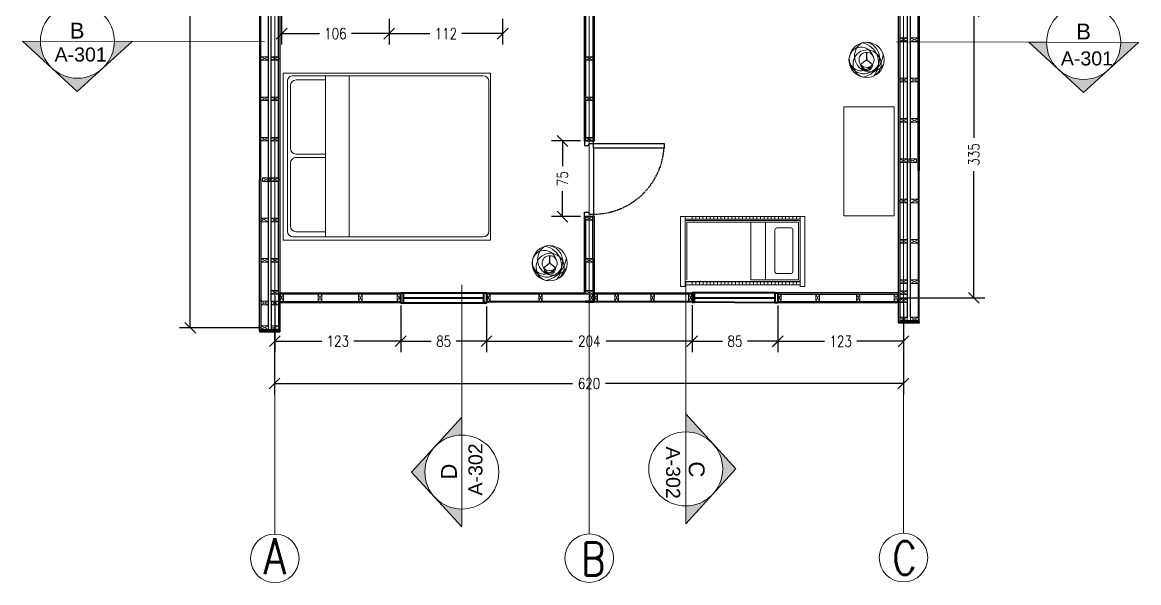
# Model space of a CAD drawing. Header units: centimetres. Extents: x 625 to 2942, y 2058 to 3292.
# Drawn here: x 1834 to 2942, y 2058 to 2614 of the extents above; entities that cross this region are included whole.
import ezdxf

# ---------------------------------------------------------------- set-up
doc = ezdxf.new("R2010")
doc.units = ezdxf.units.CM
doc.header["$MEASUREMENT"] = 0
doc.linetypes.add('CENTER', pattern=[2, 1.25, -0.25, 0.25, -0.25])
doc.layers.get('DEFPOINTS').update_dxf_attribs({"color": 210})
for name, color, linetype, lineweight in [('A-ANNO-DIMS', 3, 'Continuous', 18), ('A-ANNO-SYMB', 3, 'Continuous', 18), ('A-DETL-MCUT', 4, 'Continuous', 25), ('A-DOOR-FULL', 4, 'Continuous', 25), ('A-ELEV-MBE1', 7, 'Continuous', 35), ('A-ELEV-MBE2', 4, 'Continuous', 25), ('A-FURN', 8, 'Continuous', 18), ('A-WALL-STUD', 3, 'Continuous', 18)]:
    doc.layers.add(name, color=color, linetype=linetype, lineweight=lineweight)
doc.styles.add('E-ROMANS', font='romans.shx', dxfattribs={"width": 0.8})
doc.styles.get("Standard").update_dxf_attribs({"font": 'Arial.ttf'})
doc.dimstyles.new('QUOTE', dxfattribs={"dimtxt": 0.18, "dimasz": 0.18, "dimexe": 0.18, "dimexo": 0.0625, "dimgap": 0.09, "dimtad": 0, "dimdec": 4, "dimzin": 0, "dimdsep": 46, "dimtxsty": 'E-ROMANS', "dimblk": 'OBLIQUE', "dimblk1": 'OBLIQUE', "dimblk2": 'OBLIQUE', "dimcen": 0.09, "dimadec": 0, "dimazin": 0, "dimtfac": 1, "dimtdec": 4, "dimtofl": 0, "dimtmove": 0, "dimatfit": 3, "dimldrblk": 'OBLIQUE', "dimfxl": 1, "dimtolj": 1, "dimtzin": 0, "dimarcsym": 0})

# ---------------------------------------------------------------- blocks, each defined once
blk = doc.blocks.new('Sezioni')
h = blk.add_hatch(color=256)
h.dxf.hatch_style = 1
h.paths.add_polyline_path([(52520.8, 47455.1), (52264, 47220.9), (52417.6, 47220.9, -0.210523)])
h.paths.add_polyline_path([(52735.1, 47651.7), (52520.8, 47455.1, -0.388338), (52949.4, 47455.1)])
h.paths.add_polyline_path([(52949.4, 47455.1, -0.210523), (53052.6, 47220.9), (53206.2, 47220.9)])
blk.add_lwpolyline([(52264, 47220.9), (53206.2, 47220.9), (52735.1, 47651.7)], close=True)
blk.add_circle((52735.1, 47220.9), 317.5)
blk = doc.blocks.new('_Oblique')
at = {"color": 0, "linetype": 'ByBlock', "lineweight": -2}
blk.add_line((-0.5, -0.5), (0.5, 0.5), dxfattribs=at)
blk = doc.blocks.new('*D67')
at = {"layer": 'A-ANNO-DIMS', "color": 0, "lineweight": -2, "transparency": 16777216}
for p, q in [((2084.1, 2307), (2084.1, 2244.8)), ((2708.6, 2316), (2708.6, 2244.8)), ((2084.1, 2255.6), (2380.1, 2255.6)), ((2708.6, 2255.6), (2412.7, 2255.6))]:
    blk.add_line(p, q, dxfattribs=at)
at = {"layer": 'DEFPOINTS', "color": 0, "transparency": 16777216}
for p in [(2708.6, 2319.7), (2084.1, 2310.7), (2708.6, 2255.6)]:
    blk.add_point(p, dxfattribs=at)
at = {"layer": 'A-ANNO-DIMS', "color": 0, "lineweight": -2, "transparency": 16777216, "xscale": 10.8, "yscale": 10.8, "zscale": 10.8, "rotation": 180}
blk.add_blockref('_Oblique', (2084.1, 2255.6), dxfattribs=at)
at = {"layer": 'A-ANNO-DIMS', "color": 0, "lineweight": -2, "transparency": 16777216, "xscale": 10.8, "yscale": 10.8, "zscale": 10.8}
blk.add_blockref('_Oblique', (2708.6, 2255.6), dxfattribs=at)
at = {"layer": 'A-ANNO-DIMS', "color": 0, "transparency": 16777216, "insert": (2396.4, 2255.6), "char_height": 10.8, "attachment_point": 5, "style": 'E-ROMANS'}
blk.add_mtext('\\A1;620', dxfattribs=at)
blk = doc.blocks.new('*D68')
at = {"layer": 'A-ANNO-DIMS', "color": 0, "lineweight": -2, "transparency": 16777216}
for p, q in [((2084.5, 2342.3), (2084.5, 2286.8)), ((2209.5, 2332.1), (2209.5, 2286.8)), ((2084.5, 2297.6), (2131.1, 2297.6)), ((2209.5, 2297.6), (2162.9, 2297.6))]:
    blk.add_line(p, q, dxfattribs=at)
at = {"layer": 'DEFPOINTS', "color": 0, "transparency": 16777216}
for p in [(2084.5, 2346.1), (2209.5, 2335.8), (2084.5, 2297.6)]:
    blk.add_point(p, dxfattribs=at)
at = {"layer": 'A-ANNO-DIMS', "color": 0, "lineweight": -2, "transparency": 16777216, "xscale": 10.8, "yscale": 10.8, "zscale": 10.8, "rotation": 180}
blk.add_blockref('_Oblique', (2084.5, 2297.6), dxfattribs=at)
at = {"layer": 'A-ANNO-DIMS', "color": 0, "lineweight": -2, "transparency": 16777216, "xscale": 10.8, "yscale": 10.8, "zscale": 10.8}
blk.add_blockref('_Oblique', (2209.5, 2297.6), dxfattribs=at)
at = {"layer": 'A-ANNO-DIMS', "color": 0, "transparency": 16777216, "insert": (2147, 2297.6), "char_height": 10.8, "attachment_point": 5, "style": 'E-ROMANS'}
blk.add_mtext('\\A1;123', dxfattribs=at)
blk = doc.blocks.new('*D69')
at = {"layer": 'A-ANNO-DIMS', "color": 0, "lineweight": -2, "transparency": 16777216}
for p, q in [((2209.5, 2333.2), (2209.5, 2286.8)), ((2294.6, 2332.1), (2294.6, 2286.8)), ((2209.5, 2297.6), (2239.7, 2297.6)), ((2294.6, 2297.6), (2264.5, 2297.6))]:
    blk.add_line(p, q, dxfattribs=at)
at = {"layer": 'DEFPOINTS', "color": 0, "transparency": 16777216}
for p in [(2209.5, 2336.9), (2294.6, 2335.8), (2294.6, 2297.6)]:
    blk.add_point(p, dxfattribs=at)
at = {"layer": 'A-ANNO-DIMS', "color": 0, "lineweight": -2, "transparency": 16777216, "xscale": 10.8, "yscale": 10.8, "zscale": 10.8, "rotation": 180}
blk.add_blockref('_Oblique', (2209.5, 2297.6), dxfattribs=at)
at = {"layer": 'A-ANNO-DIMS', "color": 0, "lineweight": -2, "transparency": 16777216, "xscale": 10.8, "yscale": 10.8, "zscale": 10.8}
blk.add_blockref('_Oblique', (2294.6, 2297.6), dxfattribs=at)
at = {"layer": 'A-ANNO-DIMS', "color": 0, "transparency": 16777216, "insert": (2252.1, 2297.6), "char_height": 10.8, "attachment_point": 5, "style": 'E-ROMANS'}
blk.add_mtext('\\A1;85', dxfattribs=at)
blk = doc.blocks.new('*D70')
at = {"layer": 'A-ANNO-DIMS', "color": 0, "lineweight": -2, "transparency": 16777216}
for p, q in [((2498.8, 2333.5), (2498.8, 2286.8)), ((2583.9, 2333.2), (2583.9, 2286.8)), ((2498.8, 2297.6), (2528.9, 2297.6)), ((2583.9, 2297.6), (2553.7, 2297.6))]:
    blk.add_line(p, q, dxfattribs=at)
at = {"layer": 'DEFPOINTS', "color": 0, "transparency": 16777216}
for p in [(2498.8, 2337.2), (2583.9, 2336.9), (2583.9, 2297.6)]:
    blk.add_point(p, dxfattribs=at)
at = {"layer": 'A-ANNO-DIMS', "color": 0, "lineweight": -2, "transparency": 16777216, "xscale": 10.8, "yscale": 10.8, "zscale": 10.8, "rotation": 180}
blk.add_blockref('_Oblique', (2498.8, 2297.6), dxfattribs=at)
at = {"layer": 'A-ANNO-DIMS', "color": 0, "lineweight": -2, "transparency": 16777216, "xscale": 10.8, "yscale": 10.8, "zscale": 10.8}
blk.add_blockref('_Oblique', (2583.9, 2297.6), dxfattribs=at)
at = {"layer": 'A-ANNO-DIMS', "color": 0, "transparency": 16777216, "insert": (2541.3, 2297.6), "char_height": 10.8, "attachment_point": 5, "style": 'E-ROMANS'}
blk.add_mtext('\\A1;85', dxfattribs=at)
blk = doc.blocks.new('*D71')
at = {"layer": 'A-ANNO-DIMS', "color": 0, "lineweight": -2, "transparency": 16777216}
for p, q in [((2583.9, 2332.1), (2583.9, 2286.7)), ((2708.7, 2334.1), (2708.7, 2286.7)), ((2583.9, 2297.5), (2630.4, 2297.5)), ((2708.7, 2297.5), (2662.2, 2297.5))]:
    blk.add_line(p, q, dxfattribs=at)
at = {"layer": 'DEFPOINTS', "color": 0, "transparency": 16777216}
for p in [(2583.9, 2335.8), (2708.7, 2337.9), (2708.7, 2297.5)]:
    blk.add_point(p, dxfattribs=at)
at = {"layer": 'A-ANNO-DIMS', "color": 0, "lineweight": -2, "transparency": 16777216, "xscale": 10.8, "yscale": 10.8, "zscale": 10.8, "rotation": 180}
blk.add_blockref('_Oblique', (2583.9, 2297.5), dxfattribs=at)
at = {"layer": 'A-ANNO-DIMS', "color": 0, "lineweight": -2, "transparency": 16777216, "xscale": 10.8, "yscale": 10.8, "zscale": 10.8}
blk.add_blockref('_Oblique', (2708.7, 2297.5), dxfattribs=at)
at = {"layer": 'A-ANNO-DIMS', "color": 0, "transparency": 16777216, "insert": (2646.3, 2297.5), "char_height": 10.8, "attachment_point": 5, "style": 'E-ROMANS'}
blk.add_mtext('\\A1;123', dxfattribs=at)
blk = doc.blocks.new('*D72')
at = {"layer": 'A-ANNO-DIMS', "color": 0, "lineweight": -2, "transparency": 16777216}
for p, q in [((2294.6, 2332.1), (2294.6, 2286.8)), ((2498.8, 2332.5), (2498.8, 2286.8)), ((2294.6, 2297.6), (2380, 2297.6)), ((2498.8, 2297.6), (2413.4, 2297.6))]:
    blk.add_line(p, q, dxfattribs=at)
at = {"layer": 'DEFPOINTS', "color": 0, "transparency": 16777216}
for p in [(2294.6, 2335.8), (2498.8, 2336.2), (2498.8, 2297.6)]:
    blk.add_point(p, dxfattribs=at)
at = {"layer": 'A-ANNO-DIMS', "color": 0, "lineweight": -2, "transparency": 16777216, "xscale": 10.8, "yscale": 10.8, "zscale": 10.8, "rotation": 180}
blk.add_blockref('_Oblique', (2294.6, 2297.6), dxfattribs=at)
at = {"layer": 'A-ANNO-DIMS', "color": 0, "lineweight": -2, "transparency": 16777216, "xscale": 10.8, "yscale": 10.8, "zscale": 10.8}
blk.add_blockref('_Oblique', (2498.8, 2297.6), dxfattribs=at)
at = {"layer": 'A-ANNO-DIMS', "color": 0, "transparency": 16777216, "insert": (2396.7, 2297.6), "char_height": 10.8, "attachment_point": 5, "style": 'E-ROMANS'}
blk.add_mtext('\\A1;204', dxfattribs=at)
blk = doc.blocks.new('*D73')
at = {"layer": 'A-ANNO-DIMS', "color": 0, "lineweight": -2, "transparency": 16777216}
for p, q in [((2070.6, 3055.6), (1989.7, 3055.6)), ((2000.5, 3055.6), (2000.5, 2699.8)), ((2000.5, 2310.9), (2000.5, 2666.8)), ((2070.6, 2310.9), (1989.7, 2310.9))]:
    blk.add_line(p, q, dxfattribs=at)
at = {"layer": 'DEFPOINTS', "color": 0, "transparency": 16777216}
for p in [(2000.5, 3055.6), (2074.4, 3055.6), (2074.3, 2310.9)]:
    blk.add_point(p, dxfattribs=at)
at = {"layer": 'A-ANNO-DIMS', "color": 0, "lineweight": -2, "transparency": 16777216, "xscale": 10.8, "yscale": 10.8, "zscale": 10.8}
for p, rotation in [((2000.5, 3055.6), 90), ((2000.5, 2310.9), 270)]:
    blk.add_blockref('_Oblique', p, dxfattribs=dict(at, rotation=rotation))
at = {"layer": 'A-ANNO-DIMS', "color": 0, "transparency": 16777216, "insert": (2000.5, 2683.3), "char_height": 10.8, "attachment_point": 5, "rotation": 90, "style": 'E-ROMANS'}
blk.add_mtext('\\A1;745', dxfattribs=at)
blk = doc.blocks.new('*D74')
at = {"layer": 'A-ANNO-DIMS', "color": 0, "lineweight": -2, "transparency": 16777216}
for p, q in [((2091.2, 2683.4), (2091.2, 2592.1)), ((2198, 2617.5), (2198, 2592.1)), ((2091.2, 2602.9), (2128.7, 2602.9)), ((2198, 2602.9), (2160.5, 2602.9))]:
    blk.add_line(p, q, dxfattribs=at)
at = {"layer": 'DEFPOINTS', "color": 0, "transparency": 16777216}
for p in [(2091.2, 2687.2), (2198, 2621.3), (2198, 2602.9)]:
    blk.add_point(p, dxfattribs=at)
at = {"layer": 'A-ANNO-DIMS', "color": 0, "lineweight": -2, "transparency": 16777216, "xscale": 10.8, "yscale": 10.8, "zscale": 10.8, "rotation": 180}
blk.add_blockref('_Oblique', (2091.2, 2602.9), dxfattribs=at)
at = {"layer": 'A-ANNO-DIMS', "color": 0, "lineweight": -2, "transparency": 16777216, "xscale": 10.8, "yscale": 10.8, "zscale": 10.8}
blk.add_blockref('_Oblique', (2198, 2602.9), dxfattribs=at)
at = {"layer": 'A-ANNO-DIMS', "color": 0, "transparency": 16777216, "insert": (2144.6, 2602.9), "char_height": 10.8, "attachment_point": 5, "style": 'E-ROMANS'}
blk.add_mtext('\\A1;106', dxfattribs=at)
blk = doc.blocks.new('*D75')
at = {"layer": 'A-ANNO-DIMS', "color": 0, "lineweight": -2, "transparency": 16777216}
for p, q in [((2198, 2617.5), (2198, 2592.1)), ((2310.6, 2617.5), (2310.6, 2592.1)), ((2198, 2602.9), (2238.4, 2602.9)), ((2310.6, 2602.9), (2270.2, 2602.9))]:
    blk.add_line(p, q, dxfattribs=at)
at = {"layer": 'DEFPOINTS', "color": 0, "transparency": 16777216}
for p in [(2198, 2621.3), (2310.6, 2621.3), (2310.6, 2602.9)]:
    blk.add_point(p, dxfattribs=at)
at = {"layer": 'A-ANNO-DIMS', "color": 0, "lineweight": -2, "transparency": 16777216, "xscale": 10.8, "yscale": 10.8, "zscale": 10.8, "rotation": 180}
blk.add_blockref('_Oblique', (2198, 2602.9), dxfattribs=at)
at = {"layer": 'A-ANNO-DIMS', "color": 0, "lineweight": -2, "transparency": 16777216, "xscale": 10.8, "yscale": 10.8, "zscale": 10.8}
blk.add_blockref('_Oblique', (2310.6, 2602.9), dxfattribs=at)
at = {"layer": 'A-ANNO-DIMS', "color": 0, "transparency": 16777216, "insert": (2254.3, 2602.9), "char_height": 10.8, "attachment_point": 5, "style": 'E-ROMANS'}
blk.add_mtext('\\A1;112', dxfattribs=at)
blk = doc.blocks.new('*D77')
at = {"layer": 'A-ANNO-DIMS', "color": 0, "lineweight": -2, "transparency": 16777216}
for p, q in [((2388.1, 2496.3), (2359.3, 2496.3)), ((2370.1, 2496.3), (2370.1, 2471.2)), ((2370.1, 2421.2), (2370.1, 2446.4)), ((2388.1, 2421.2), (2359.3, 2421.2))]:
    blk.add_line(p, q, dxfattribs=at)
at = {"layer": 'DEFPOINTS', "color": 0, "transparency": 16777216}
for p in [(2370.1, 2496.3), (2391.9, 2496.3), (2391.9, 2421.2)]:
    blk.add_point(p, dxfattribs=at)
at = {"layer": 'A-ANNO-DIMS', "color": 0, "lineweight": -2, "transparency": 16777216, "xscale": 10.8, "yscale": 10.8, "zscale": 10.8}
for p, rotation in [((2370.1, 2496.3), 90), ((2370.1, 2421.2), 270)]:
    blk.add_blockref('_Oblique', p, dxfattribs=dict(at, rotation=rotation))
at = {"layer": 'A-ANNO-DIMS', "color": 0, "transparency": 16777216, "insert": (2370.1, 2458.8), "char_height": 10.8, "attachment_point": 5, "rotation": 90, "style": 'E-ROMANS'}
blk.add_mtext('\\A1;75', dxfattribs=at)
blk = doc.blocks.new('*D86')
at = {"layer": 'A-ANNO-DIMS', "color": 0, "lineweight": -2, "transparency": 16777216}
for p, q in [((2705.2, 2625), (2789.3, 2625)), ((2778.5, 2625), (2778.5, 2499.4)), ((2778.5, 2340.7), (2778.5, 2466.3)), ((2704.9, 2340.7), (2789.3, 2340.7))]:
    blk.add_line(p, q, dxfattribs=at)
at = {"layer": 'DEFPOINTS', "color": 0, "transparency": 16777216}
for p in [(2701.4, 2625), (2778.5, 2625), (2701.2, 2340.7)]:
    blk.add_point(p, dxfattribs=at)
at = {"layer": 'A-ANNO-DIMS', "color": 0, "lineweight": -2, "transparency": 16777216, "xscale": 10.8, "yscale": 10.8, "zscale": 10.8}
for p, rotation in [((2778.5, 2625), 90), ((2778.5, 2340.7), 270)]:
    blk.add_blockref('_Oblique', p, dxfattribs=dict(at, rotation=rotation))
at = {"layer": 'A-ANNO-DIMS', "color": 0, "transparency": 16777216, "insert": (2778.5, 2482.9), "char_height": 10.8, "attachment_point": 5, "rotation": 90, "style": 'E-ROMANS'}
blk.add_mtext('\\A1;335', dxfattribs=at)

msp = doc.modelspace()

# ---------------------------------------------------------------- linework, layer by layer
msp.add_line((2396.80421, 2337.21152), (2400.4077, 2337.23221))
at = {"layer": 'A-ANNO-SYMB'}
for p, q in [((2084.45684, 2106.21891), (2084.45684, 3240.75941)), ((2396.65407, 2106.4032), (2396.65407, 3240.9437)), ((2708.65002, 2106.96155), (2708.65002, 3241.50204)), ((1923.81735, 2595.24951), (2074.25813, 2594.81953)), ((2701.70771, 2594.71305), (2852.14849, 2594.28307)), ((2270.15245, 2353.61839), (2270.15245, 2203.177)), ((2492.40106, 2356.73457), (2492.40106, 2206.29317))]:
    msp.add_line(p, q, dxfattribs=at)
for centre in [(2084.45684, 2082.10469), (2396.65407, 2082.28898), (2708.65002, 2082.84732)]:
    msp.add_circle(centre, 24.11422, dxfattribs=at)
at = {"layer": 'A-DETL-MCUT'}
for p, q in [((2703.69506, 2507.72278), (2703.69506, 2707.91644)), ((2703.69506, 2347.56785), (2703.69506, 2437.655)), ((2088.21534, 2344.26569), (2088.21534, 2307.91025)), ((2089.40751, 2344.4529), (2089.40751, 2306.80919)), ((2400.4077, 2337.23221), (2392.90291, 2337.21152)), ((2392.90291, 2337.21152), (2396.80421, 2337.21152)), ((2392.90291, 2337.21152), (2392.90291, 2336.21056)), ((2392.90291, 2336.21056), (2401.40866, 2336.21056)), ((2400.4077, 2337.23855), (2400.4077, 2336.21056)), ((2401.40866, 2337.2449), (2401.40866, 2336.21056)), ((2079.58888, 2307.91025), (2088.21534, 2307.91025)), ((2079.58888, 2306.80919), (2088.21534, 2306.80919)), ((2079.5889, 2309.11199), (2088.21534, 2309.11199)), ((2088.21534, 2307.91025), (2089.40751, 2307.91025)), ((2088.21534, 2306.80919), (2089.40751, 2306.80919))]:
    msp.add_line(p, q, dxfattribs=at)
for points in [[(2723.09332, 2586.99369), (2723.09033, 2707.10988), (2724.2915, 2707.10991), (2724.29448, 2586.99372)], [(2070.58458, 2578.1724), (2070.58757, 2698.28859), (2069.38641, 2698.28862), (2069.38342, 2578.17243)], [(2088.20614, 2578.17899), (2088.2062, 2698.29519), (2089.40736, 2698.29519), (2089.4073, 2578.17899)], [(2392.90043, 2701.54354), (2392.8998, 2578.17899), (2391.89884, 2578.17899), (2391.89947, 2701.54354)], [(2401.40824, 2701.54354), (2401.40845, 2578.17899), (2400.40749, 2578.17913), (2400.40728, 2701.54354)], [(2704.89613, 2677.08649), (2704.89639, 2556.97029), (2703.69523, 2556.97029), (2703.69497, 2677.08649)], [(2723.09637, 2466.87749), (2723.09332, 2586.99369), (2724.29448, 2586.99372), (2724.29753, 2466.87752)], [(2070.58154, 2458.0562), (2070.58458, 2578.1724), (2069.38342, 2578.17243), (2069.38037, 2458.05623)], [(2088.20614, 2458.0628), (2088.20614, 2578.17899), (2089.4073, 2578.17899), (2089.4073, 2458.0628)], [(2392.90043, 2578.179), (2392.86079, 2496.28747), (2391.85982, 2496.28747), (2391.89947, 2578.179)], [(2401.40845, 2578.17899), (2401.40845, 2496.28747), (2400.40749, 2496.28747), (2400.40749, 2578.17899)], [(2704.89613, 2556.97029), (2704.89639, 2436.8541), (2703.69523, 2436.8541), (2703.69497, 2556.97029)], [(2724.30058, 2346.76133), (2724.29733, 2466.87752), (2723.09616, 2466.87749), (2723.09901, 2346.7613)], [(2069.37733, 2337.94004), (2069.38058, 2458.05623), (2070.58174, 2458.0562), (2070.5789, 2337.94001)], [(2088.20595, 2344.4529), (2088.20614, 2458.0628), (2089.4073, 2458.0628), (2089.40751, 2344.45291)], [(2704.89588, 2436.8541), (2704.8961, 2339.05978), (2703.69493, 2339.05978), (2703.69472, 2436.8541)], [(2392.90022, 2421.21485), (2392.90043, 2345.4543), (2391.89947, 2345.4543), (2391.89926, 2421.21485)], [(2089.40685, 2345.4543), (2209.52304, 2345.4543), (2209.52304, 2344.45333), (2089.40685, 2344.45333)], [(2294.60535, 2345.45385), (2392.90043, 2345.4543), (2392.90043, 2344.45333), (2294.60535, 2344.45288)], [(2498.79655, 2344.45333), (2401.40358, 2344.45333), (2401.40358, 2345.4543), (2498.79655, 2345.4543)], [(2703.69544, 2344.45334), (2703.69544, 2345.4543), (2583.88365, 2345.4543), (2583.88365, 2344.45334)], [(2704.89639, 2339.05978), (2704.89659, 2316.73926), (2703.69543, 2316.73926), (2703.69483, 2339.06016)], [(2724.30112, 2316.73162), (2724.30058, 2346.76029), (2723.09901, 2346.76029), (2723.09998, 2316.73162)], [(2069.37678, 2307.91033), (2069.37733, 2337.93899), (2070.5789, 2337.939), (2070.57793, 2307.91032)], [(2294.60782, 2337.21107), (2392.90291, 2337.21152), (2392.90291, 2336.21056), (2294.60782, 2336.2101)]]:
    msp.add_lwpolyline(points, close=True, dxfattribs=at)
for points in [[(2400.4077, 2337.23855), (2400.36797, 2421.21485), (2401.36894, 2421.21485), (2401.40866, 2337.23855)], [(2089.40751, 2336.94564), (2209.52344, 2336.94564), (2209.52344, 2335.84458), (2089.40751, 2335.84458)], [(2498.79655, 2336.21101), (2498.79655, 2336.21101), (2401.40866, 2336.21056), (2401.40866, 2337.21152), (2498.79659, 2337.21198)], [(2583.89084, 2336.94623), (2703.69561, 2336.94607), (2703.69561, 2335.84501), (2583.89085, 2335.84497)], [(2714.07048, 2315.63819), (2703.6955, 2315.63819), (2703.6955, 2316.73926), (2714.07048, 2316.73926)], [(2714.07048, 2317.94053), (2704.89659, 2317.94023), (2704.89666, 2316.73926), (2714.07048, 2316.73926)], [(2714.08903, 2316.73201), (2723.10004, 2316.73254), (2723.09994, 2317.93351), (2714.089, 2317.93328)], [(2714.08902, 2316.73154), (2724.30112, 2316.73162), (2724.30113, 2315.63055), (2714.08903, 2315.63048)], [(2079.58888, 2307.91025), (2069.37678, 2307.91033), (2069.37677, 2306.80926), (2079.58888, 2306.80919)], [(2079.58887, 2307.91072), (2070.57786, 2307.91125), (2070.57797, 2309.11222), (2079.5889, 2309.11199)]]:
    msp.add_lwpolyline(points, dxfattribs=at)
at = {"layer": 'A-DOOR-FULL'}
msp.add_line((2400.86846, 2489.2807), (2400.86846, 2423.71727), dxfattribs=at)
at = {"layer": 'A-DOOR-FULL', "linetype": 'CENTER'}
for points in [[(2400.86846, 2493.78505), (2400.86846, 2496.28747), (2391.85974, 2496.28747), (2391.85974, 2491.78312), (2396.3641, 2491.78312), (2396.3641, 2493.78505), (2400.86846, 2493.78505)], [(2400.86846, 2423.71727), (2400.86846, 2421.21485), (2391.85974, 2421.21485), (2391.85974, 2425.71921), (2396.3641, 2425.71921), (2396.3641, 2423.71727), (2400.86846, 2423.71727)]]:
    msp.add_lwpolyline(points, dxfattribs=at)
at = {"layer": 'A-DOOR-FULL'}
msp.add_lwpolyline([(2470.93624, 2489.2807), (2400.86846, 2489.2807), (2400.86846, 2493.78505), (2470.93624, 2493.78505), (2470.93624, 2489.2807)], dxfattribs=at)
at = {"layer": 'A-DOOR-FULL', "linetype": 'CENTER'}
msp.add_arc((2400.76235, 2494.05318), 70.33599, 270.08643498, 356.10933947, dxfattribs=at)
at = {"layer": 'A-ELEV-MBE1', "color": 0}
for p, q in [((2209.52304, 2345.4543), (2294.60535, 2345.4543)), ((2209.52344, 2335.84458), (2294.60535, 2335.84458))]:
    msp.add_line(p, q, dxfattribs=at)
at = {"layer": 'A-ELEV-MBE1', "color": 0, "linetype": 'Continuous'}
msp.add_line((2212.02566, 2340.69925), (2292.05214, 2340.69914), dxfattribs=at)
at = {"layer": 'A-ELEV-MBE1'}
for p, q in [((2501.29917, 2340.68851), (2580.85405, 2340.68851)), ((2581.0766, 2345.45415), (2501.29937, 2345.4543)), ((2580.85352, 2345.45415), (2580.85352, 2336.95089)), ((2581.0766, 2345.45415), (2583.88365, 2345.4543)), ((2583.88365, 2345.4543), (2583.89085, 2335.84497)), ((2580.85352, 2335.84481), (2501.29897, 2336.21101)), ((2580.85352, 2336.95755), (2580.85352, 2335.84481)), ((2581.0762, 2335.84481), (2580.85352, 2335.84481)), ((2583.89085, 2335.84497), (2581.0762, 2335.84481))]:
    msp.add_line(p, q, dxfattribs=at)
at = {"layer": 'A-ELEV-MBE1', "color": 0}
for points in [[(2209.52304, 2345.4543), (2212.02546, 2345.4543), (2212.02586, 2335.84458), (2209.52344, 2335.84458)], [(2292.10253, 2345.4543), (2294.60495, 2345.4543), (2294.60535, 2335.84458), (2292.10293, 2335.84458)]]:
    msp.add_lwpolyline(points, close=True, dxfattribs=at)
at = {"layer": 'A-ELEV-MBE1'}
msp.add_lwpolyline([(2498.79655, 2336.21101), (2501.29897, 2336.21101), (2501.29937, 2345.4543), (2498.79695, 2345.4543)], close=True, dxfattribs=at)
at = {"layer": 'A-ELEV-MBE2'}
for p, q in [((2712.40345, 3062.65909), (2712.40317, 2321.54354)), ((2715.59215, 2321.53709), (2715.57372, 3062.65478)), ((2078.08576, 2312.7158), (2078.10418, 3053.83349)), ((2080.70814, 2336.94566), (2080.70814, 3058.64242)), ((2080.70814, 2336.94566), (2080.70814, 2309.11199))]:
    msp.add_line(p, q, dxfattribs=at)
at = {"layer": 'A-FURN'}
for p, q in [((2672.03085, 2577.26215), (2672.03085, 2584.26215)), ((2672.13085, 2577.25205), (2672.13085, 2584.26215)), ((2671.59155, 2576.52337), (2666.04375, 2572.245)), ((2671.64551, 2576.44354), (2666.10216, 2572.1686)), ((2672.42679, 2576.45681), (2677.96992, 2572.18204)), ((2672.50171, 2576.59396), (2678.06293, 2572.30525)), ((2298.70453, 2563.77055), (2092.70453, 2563.77055)), ((2092.70453, 2563.77055), (2092.70453, 2397.77055)), ((2291.44294, 2561.08749), (2102.60827, 2561.08749)), ((2134.74473, 2401.08749), (2134.74473, 2561.08749)), ((2134.74473, 2561.08749), (2158.30604, 2561.08749)), ((2158.30604, 2561.08749), (2158.30604, 2401.08749)), ((2298.70453, 2397.77055), (2298.70453, 2563.77055)), ((2097.02561, 2555.5386), (2097.02561, 2406.43557)), ((2297.02561, 2406.49328), (2297.02561, 2555.50482)), ((2649.40759, 2530.10922), (2649.40759, 2422.10922)), ((2699.40759, 2530.10922), (2649.40759, 2530.10922)), ((2699.40759, 2422.10922), (2699.40759, 2530.10922)), ((2649.40759, 2422.10922), (2699.40759, 2422.10922)), ((2581.03784, 2385.61944), (2581.03784, 2408.20749)), ((2092.70453, 2397.77055), (2298.70453, 2397.77055)), ((2102.60334, 2401.08753), (2291.44662, 2401.08749)), ((2158.30604, 2401.08749), (2134.74473, 2401.08749)), ((2356.8908, 2374.7203), (2351.34299, 2370.44193)), ((2356.94476, 2374.64046), (2351.40141, 2370.36553)), ((2357.3301, 2375.45908), (2357.3301, 2382.45908)), ((2357.4301, 2375.44897), (2357.4301, 2382.45908)), ((2357.72604, 2374.65373), (2363.26917, 2370.37897)), ((2357.80096, 2374.79089), (2363.36218, 2370.50217)), ((2556.87645, 2373.72735), (2557.22535, 2373.71073)), ((2557.16833, 2375.2439), (2557.22535, 2375.54017)), ((2557.22535, 2375.2026), (2557.16833, 2375.2439))]:
    msp.add_line(p, q, dxfattribs=at)
for points in [[(2100.03545, 2488.8975), (2100.03545, 2551.29165)], [(2105.61811, 2556.87432), (2134.74473, 2556.87432)], [(2134.74473, 2483.31483), (2105.61811, 2483.31483)], [(2099.97563, 2411.89208), (2099.97563, 2474.28623)], [(2105.5583, 2479.8689), (2134.74473, 2479.8689)], [(2134.74473, 2406.30941), (2105.5583, 2406.30941)], [(2571.73014, 2358.59211), (2604.31888, 2358.59211), (2604.31888, 2415.71498), (2493.64043, 2415.71498), (2493.64043, 2358.59211)]]:
    msp.add_lwpolyline(points, dxfattribs=at)
for points in [[(2491.85529, 2351.90802), (2491.85529, 2421.52833), (2487.39245, 2421.52833), (2487.39245, 2351.90802)], [(2491.90292, 2418.79081), (2491.90292, 2421.46851), (2498.85219, 2421.46851), (2498.85219, 2418.79081)], [(2502.42246, 2421.46851), (2502.42246, 2418.79081), (2498.85219, 2418.79081), (2498.85219, 2421.46851)], [(2505.99273, 2421.46851), (2505.99273, 2418.79081), (2502.42246, 2418.79081), (2502.42246, 2421.46851)], [(2509.56301, 2421.46851), (2509.56301, 2418.79081), (2505.99273, 2418.79081), (2505.99273, 2421.46851)], [(2513.13328, 2421.46851), (2513.13328, 2418.79081), (2509.56301, 2418.79081), (2509.56301, 2421.46851)], [(2516.70355, 2421.46851), (2516.70355, 2418.79081), (2513.13328, 2418.79081), (2513.13328, 2421.46851)], [(2520.27383, 2421.46851), (2520.27383, 2418.79081), (2516.70355, 2418.79081), (2516.70355, 2421.46851)], [(2523.8441, 2421.46851), (2523.8441, 2418.79081), (2520.27383, 2418.79081), (2520.27383, 2421.46851)], [(2527.41437, 2421.46851), (2527.41437, 2418.79081), (2523.8441, 2418.79081), (2523.8441, 2421.46851)], [(2530.98464, 2421.46851), (2530.98464, 2418.79081), (2527.41437, 2418.79081), (2527.41437, 2421.46851)], [(2534.55491, 2421.46851), (2534.55491, 2418.79081), (2530.98464, 2418.79081), (2530.98464, 2421.46851)], [(2538.12519, 2421.46851), (2538.12519, 2418.79081), (2534.55491, 2418.79081), (2534.55491, 2421.46851)], [(2541.69546, 2421.46851), (2541.69546, 2418.79081), (2538.12519, 2418.79081), (2538.12519, 2421.46851)], [(2545.26573, 2421.46851), (2545.26573, 2418.79081), (2541.69546, 2418.79081), (2541.69546, 2421.46851)], [(2548.836, 2421.46851), (2548.836, 2418.79081), (2545.26573, 2418.79081), (2545.26573, 2421.46851)], [(2552.40628, 2421.46851), (2552.40628, 2418.79081), (2548.836, 2418.79081), (2548.836, 2421.46851)], [(2555.97655, 2421.46851), (2555.97655, 2418.79081), (2552.40628, 2418.79081), (2552.40628, 2421.46851)], [(2559.54682, 2421.46851), (2559.54682, 2418.79081), (2555.97655, 2418.79081), (2555.97655, 2421.46851)], [(2563.1171, 2421.46851), (2563.1171, 2418.79081), (2559.54682, 2418.79081), (2559.54682, 2421.46851)], [(2566.68737, 2421.46851), (2566.68737, 2418.79081), (2563.1171, 2418.79081), (2563.1171, 2421.46851)], [(2570.25764, 2421.46851), (2570.25764, 2418.79081), (2566.68737, 2418.79081), (2566.68737, 2421.46851)], [(2573.82791, 2421.46851), (2573.82791, 2418.79081), (2570.25764, 2418.79081), (2570.25764, 2421.46851)], [(2577.39819, 2421.46851), (2577.39819, 2418.79081), (2573.82791, 2418.79081), (2573.82791, 2421.46851)], [(2580.96846, 2421.46851), (2580.96846, 2418.79081), (2577.39819, 2418.79081), (2577.39819, 2421.46851)], [(2584.53873, 2421.46851), (2584.53873, 2418.79081), (2580.96846, 2418.79081), (2580.96846, 2421.46851)], [(2588.109, 2421.46851), (2588.109, 2418.79081), (2584.53873, 2418.79081), (2584.53873, 2421.46851)], [(2591.67927, 2421.46851), (2591.67927, 2418.79081), (2588.109, 2418.79081), (2588.109, 2421.46851)], [(2595.24955, 2421.46851), (2595.24955, 2418.79081), (2591.67927, 2418.79081), (2591.67927, 2421.46851)], [(2598.81982, 2421.46851), (2598.81982, 2418.79081), (2595.24955, 2418.79081), (2595.24955, 2421.46851)], [(2602.39009, 2421.46851), (2602.39009, 2418.79081), (2598.81982, 2418.79081), (2598.81982, 2421.46851)], [(2605.96036, 2421.46851), (2605.96036, 2418.79081), (2602.39009, 2418.79081), (2602.39009, 2421.46851)], [(2610.56685, 2421.52833), (2610.56685, 2351.90802), (2606.10401, 2351.90802), (2606.10401, 2421.52833)], [(2557.22535, 2415.73477), (2571.73014, 2415.71498), (2571.73014, 2358.59211), (2557.22535, 2358.6119)], [(2491.85529, 2353.69464), (2491.85529, 2356.37235), (2498.85219, 2356.37235), (2498.85219, 2353.69464)], [(2502.56611, 2356.37086), (2502.56611, 2353.69315), (2498.85219, 2353.69315), (2498.85219, 2356.37086)], [(2506.13639, 2356.37086), (2506.13639, 2353.69316), (2502.56611, 2353.69316), (2502.56611, 2356.37086)], [(2509.70666, 2356.37086), (2509.70666, 2353.69315), (2506.13639, 2353.69315), (2506.13639, 2356.37086)], [(2513.27693, 2356.37086), (2513.27693, 2353.69315), (2509.70666, 2353.69315), (2509.70666, 2356.37086)], [(2516.8472, 2356.37086), (2516.8472, 2353.69315), (2513.27693, 2353.69315), (2513.27693, 2356.37086)], [(2520.41748, 2356.37086), (2520.41748, 2353.69315), (2516.8472, 2353.69315), (2516.8472, 2356.37086)], [(2523.98775, 2356.37086), (2523.98775, 2353.69316), (2520.41748, 2353.69316), (2520.41748, 2356.37086)], [(2527.55802, 2356.37086), (2527.55802, 2353.69315), (2523.98775, 2353.69315), (2523.98775, 2356.37086)], [(2531.12829, 2356.37086), (2531.12829, 2353.69315), (2527.55802, 2353.69315), (2527.55802, 2356.37086)], [(2534.69856, 2356.37086), (2534.69856, 2353.69315), (2531.12829, 2353.69315), (2531.12829, 2356.37086)], [(2538.26884, 2356.37086), (2538.26884, 2353.69315), (2534.69856, 2353.69315), (2534.69856, 2356.37086)], [(2541.83911, 2356.37086), (2541.83911, 2353.69316), (2538.26884, 2353.69316), (2538.26884, 2356.37086)], [(2545.40938, 2356.37086), (2545.40938, 2353.69315), (2541.83911, 2353.69315), (2541.83911, 2356.37086)], [(2548.97965, 2356.37086), (2548.97965, 2353.69315), (2545.40938, 2353.69315), (2545.40938, 2356.37086)], [(2552.54993, 2356.37086), (2552.54993, 2353.69315), (2548.97965, 2353.69315), (2548.97965, 2356.37086)], [(2556.1202, 2356.37086), (2556.1202, 2353.69315), (2552.54993, 2353.69315), (2552.54993, 2356.37086)], [(2559.69047, 2356.37086), (2559.69047, 2353.69316), (2556.1202, 2353.69316), (2556.1202, 2356.37086)], [(2563.26074, 2356.37086), (2563.26074, 2353.69315), (2559.69047, 2353.69315), (2559.69047, 2356.37086)], [(2566.83102, 2356.37086), (2566.83102, 2353.69315), (2563.26074, 2353.69315), (2563.26074, 2356.37086)], [(2570.40129, 2356.37086), (2570.40129, 2353.69315), (2566.83102, 2353.69315), (2566.83102, 2356.37086)], [(2573.97156, 2356.37086), (2573.97156, 2353.69315), (2570.40129, 2353.69315), (2570.40129, 2356.37086)], [(2577.54183, 2356.37086), (2577.54183, 2353.69316), (2573.97156, 2353.69316), (2573.97156, 2356.37086)], [(2581.11211, 2356.37086), (2581.11211, 2353.69315), (2577.54183, 2353.69315), (2577.54183, 2356.37086)], [(2584.68238, 2356.37086), (2584.68238, 2353.69315), (2581.11211, 2353.69315), (2581.11211, 2356.37086)], [(2588.25265, 2356.37086), (2588.25265, 2353.69315), (2584.68238, 2353.69315), (2584.68238, 2356.37086)], [(2591.82292, 2356.37086), (2591.82292, 2353.69315), (2588.25265, 2353.69315), (2588.25265, 2356.37086)], [(2595.3932, 2356.37086), (2595.3932, 2353.69316), (2591.82292, 2353.69316), (2591.82292, 2356.37086)], [(2598.96347, 2356.37086), (2598.96347, 2353.69315), (2595.3932, 2353.69315), (2595.3932, 2356.37086)], [(2602.53374, 2356.37086), (2602.53374, 2353.69315), (2598.96347, 2353.69315), (2598.96347, 2356.37086)], [(2606.10401, 2356.37086), (2606.10401, 2353.69315), (2602.53374, 2353.69315), (2602.53374, 2356.37086)]]:
    msp.add_lwpolyline(points, close=True, dxfattribs=at)
for points in [[(2604.31888, 2417.50012), (2493.64043, 2417.50012, 0.4142135624), (2491.85529, 2415.71498, -0.3239264353)], [(2581.03784, 2408.20749, -0.4142135624), (2582.82297, 2409.99262), (2596.94998, 2409.99262)], [(2598.8892, 2408.56623), (2598.8892, 2366.58978, -0.381669141), (2597.10406, 2364.80464), (2582.38031, 2364.80464, -0.3164362851), (2581.03784, 2366.58978), (2581.03784, 2385.61944)], [(2598.8892, 2408.20749, 0.4142135624), (2597.10406, 2409.99262), (2582.97706, 2409.99262)], [(2491.85529, 2358.59211, 0.4142135624), (2493.64043, 2356.80697), (2604.31888, 2356.80697, 0.4142135624), (2606.10401, 2358.59211, 2.9860510947)]]:
    msp.add_lwpolyline(points, format="xyb", dxfattribs=at)
for centre, radius in [((2672.03085, 2576.76215), 17.48855), ((2672.03085, 2576.76215), 7.5), ((2672.03085, 2576.76215), 0.5), ((2357.3301, 2374.95908), 17.48855), ((2357.3301, 2374.95908), 7.5), ((2357.3301, 2374.95908), 0.5)]:
    msp.add_circle(centre, radius, dxfattribs=at)
for centre, radius, start, end in [((2669.34757, 2578.68097), 15.65732, 205.59900532, 83.26359032), ((2666.67449, 2577.75605), 11.78934, 18.4229571, 320.55299137), ((2672.53471, 2572.77179), 13.92638, 308.48907747, 245.90427604), ((2675.67045, 2580.42803), 15.60585, 122.44233085, 327.96993051), ((2663.95, 2573.95363), 19.9541, 318.16189062, 80.16818642), ((2672.12347, 2571.94964), 5.85107, 179.92881472, 2.27631937), ((2661.99659, 2585.56645), 26.82874, 284.49389906, 352.97712634), ((2102.55104, 2555.56231), 5.52548, 89.40647865, 180.24584095), ((2291.44294, 2555.50482), 5.58267, 0, 90), ((2672.12347, 2571.94964), 4.8134, 193.45460669, 348.7505274), ((2105.61811, 2551.29165), 5.58267, 90, 180), ((2105.61811, 2488.8975), 5.58267, 180, 270), ((2105.5583, 2474.28623), 5.58267, 90, 180), ((2604.31888, 2415.71498), 1.78514, 0, 90), ((2102.60334, 2406.6702), 5.58267, 180, 270), ((2105.5583, 2411.89208), 5.58267, 180, 270), ((2291.44294, 2406.67016), 5.58267, 270, 0), ((2351.97374, 2375.95298), 11.78934, 18.4229571, 320.55299137), ((2354.64682, 2376.8779), 15.65732, 205.59900532, 83.26359032), ((2357.83396, 2370.96872), 13.92638, 308.48907747, 245.90427604), ((2360.9697, 2378.62496), 15.60585, 122.44233085, 327.96993051), ((2349.24925, 2372.15055), 19.9541, 318.16189062, 80.16818642), ((2347.29584, 2383.76337), 26.82874, 284.49389906, 352.97712634), ((2357.42272, 2370.14657), 5.85107, 179.92881472, 2.27631937), ((2357.42272, 2370.14657), 4.8134, 193.45460669, 348.7505274)]:
    msp.add_arc(centre, radius, start, end, dxfattribs=at)
at = {"layer": 'A-WALL-STUD'}
for p, q in [((2704.89639, 2598.81091), (2712.40366, 2595.20742)), ((2712.40366, 2598.81091), (2704.89639, 2595.20742)), ((2715.58582, 2598.62151), (2723.09317, 2595.01821)), ((2723.09308, 2598.6217), (2715.58591, 2595.01802)), ((2078.09209, 2579.97395), (2070.58474, 2576.37065)), ((2070.58483, 2579.97414), (2078.092, 2576.37046)), ((2088.20562, 2579.98074), (2080.69836, 2576.37725)), ((2080.69836, 2579.98074), (2088.20562, 2576.37725)), ((2400.40749, 2579.98074), (2392.90023, 2576.37725)), ((2392.90023, 2579.98074), (2400.40749, 2576.37725)), ((2704.89639, 2558.77218), (2712.40366, 2555.16869)), ((2712.40366, 2558.77218), (2704.89639, 2555.16869)), ((2715.58682, 2558.58278), (2723.09418, 2554.97948)), ((2723.09409, 2558.58297), (2715.58692, 2554.97929)), ((2078.09108, 2539.93522), (2070.58373, 2536.33192)), ((2070.58382, 2539.93541), (2078.09099, 2536.33173)), ((2088.20561, 2539.94201), (2080.69835, 2536.33852)), ((2080.69835, 2539.94201), (2088.20561, 2536.33852)), ((2400.40749, 2539.94201), (2392.90022, 2536.33852)), ((2392.90022, 2539.94201), (2400.40749, 2536.33852)), ((2704.89639, 2515.12982), (2712.40366, 2518.73331)), ((2712.40366, 2515.12982), (2704.89639, 2518.73331)), ((2715.58784, 2518.54405), (2723.09519, 2514.94075)), ((2723.0951, 2518.54424), (2715.58793, 2514.94056)), ((2078.09007, 2499.89649), (2070.58271, 2496.29319)), ((2070.5828, 2499.89668), (2078.08997, 2496.293)), ((2088.20561, 2499.90327), (2080.69835, 2496.29979)), ((2080.69835, 2499.90327), (2088.20561, 2496.29979)), ((2392.86079, 2496.28747), (2400.36805, 2499.89096)), ((2400.36805, 2496.28747), (2392.86079, 2499.89096)), ((2400.40749, 2499.90327), (2392.90022, 2496.29979)), ((2392.90022, 2499.90327), (2400.40749, 2496.29979)), ((2704.89639, 2475.09109), (2712.40366, 2478.69457)), ((2712.40366, 2475.09109), (2704.89639, 2478.69457)), ((2714.08889, 2478.50531), (2721.59624, 2474.90202)), ((2721.59615, 2478.5055), (2714.08898, 2474.90183)), ((2079.58902, 2459.85775), (2072.08166, 2456.25446)), ((2072.08176, 2459.85795), (2079.58893, 2456.25427)), ((2088.20561, 2459.86454), (2080.69835, 2456.26106)), ((2080.69835, 2459.86454), (2088.20561, 2456.26106)), ((2704.89639, 2435.05236), (2712.40366, 2438.65584)), ((2712.40366, 2435.05236), (2704.89639, 2438.65584)), ((2723.09721, 2438.4673), (2715.59004, 2434.86363)), ((2717.07193, 2438.46711), (2724.57928, 2434.86382)), ((2076.60598, 2419.81955), (2069.09863, 2416.21626)), ((2070.58069, 2419.81974), (2078.08786, 2416.21607)), ((2088.20561, 2419.82581), (2080.69835, 2416.22233)), ((2080.69835, 2419.82581), (2088.20561, 2416.22233)), ((2400.36801, 2417.61136), (2392.86075, 2421.21485)), ((2392.86075, 2417.61136), (2400.36801, 2421.21485)), ((2704.89639, 2395.01362), (2712.40366, 2398.61711)), ((2712.40366, 2395.01362), (2704.89639, 2398.61711)), ((2715.59076, 2398.42838), (2723.09811, 2394.82508)), ((2723.09802, 2398.42857), (2715.59085, 2394.82489)), ((2078.08715, 2379.78082), (2070.5798, 2376.17753)), ((2070.57989, 2379.78101), (2078.08706, 2376.17733)), ((2088.20561, 2379.78708), (2080.69835, 2376.18359)), ((2080.69835, 2379.78708), (2088.20561, 2376.18359)), ((2392.90043, 2379.78708), (2400.4077, 2376.18359)), ((2400.4077, 2379.78708), (2392.90043, 2376.18359)), ((2704.89639, 2354.97489), (2712.40366, 2358.57838)), ((2712.40366, 2354.97489), (2704.89639, 2358.57838)), ((2704.89639, 2354.97489), (2712.40366, 2358.57838)), ((2712.40366, 2354.97489), (2704.89639, 2358.57838)), ((2715.59141, 2358.38811), (2723.09877, 2354.78481)), ((2723.09867, 2358.3883), (2715.5915, 2354.78462)), ((2088.20561, 2347.86917), (2080.69835, 2344.26569)), ((2080.69835, 2347.86917), (2088.20561, 2344.26569)), ((2088.21534, 2347.86917), (2080.70808, 2344.26569)), ((2080.70808, 2347.86917), (2088.21534, 2344.26569)), ((2089.40751, 2337.13328), (2093.01099, 2344.64055)), ((2089.40751, 2344.64055), (2093.01099, 2337.13328)), ((2127.64424, 2336.94561), (2131.24772, 2344.45288)), ((2127.64424, 2344.45288), (2131.24772, 2336.94561)), ((2167.68297, 2336.94561), (2171.28645, 2344.45288)), ((2167.68297, 2344.45288), (2171.28645, 2336.94561)), ((2205.91956, 2336.94607), (2209.52304, 2344.45333)), ((2205.91956, 2344.45333), (2209.52304, 2336.94607)), ((2294.60781, 2337.21107), (2298.2113, 2344.43219)), ((2294.60781, 2344.43219), (2298.2113, 2337.21107)), ((2346.44253, 2337.23221), (2350.04602, 2344.45333)), ((2346.44253, 2344.45333), (2350.04602, 2337.23221)), ((2392.90043, 2348.05682), (2400.4077, 2344.45333)), ((2400.4077, 2348.05682), (2392.90043, 2344.45333)), ((2396.80421, 2337.23221), (2400.4077, 2344.45333)), ((2396.80421, 2344.45333), (2400.4077, 2337.23221)), ((2401.40502, 2337.20702), (2405.00851, 2344.45379)), ((2401.40502, 2344.45379), (2405.00851, 2337.21694)), ((2422.11416, 2337.20702), (2425.71764, 2344.45379)), ((2422.11416, 2344.45379), (2425.71764, 2337.21694)), ((2457.7041, 2337.21179), (2461.30759, 2344.45333)), ((2457.7041, 2344.45333), (2461.256, 2337.2118)), ((2495.1931, 2337.20205), (2498.79659, 2344.44882)), ((2495.1931, 2344.44882), (2498.79659, 2337.21198)), ((2587.18291, 2336.94623), (2583.88365, 2344.4535)), ((2587.18291, 2344.4535), (2583.89084, 2336.94623)), ((2625.21928, 2344.45336), (2621.61579, 2336.9461)), ((2625.21928, 2336.9461), (2621.61579, 2344.45336)), ((2665.45887, 2344.45336), (2661.85539, 2336.9461)), ((2665.45887, 2336.9461), (2661.85539, 2344.45336)), ((2702.99493, 2344.45334), (2699.39144, 2336.94607)), ((2702.99493, 2336.94607), (2699.39144, 2344.45334)), ((2704.89639, 2343.96735), (2712.40366, 2347.57084)), ((2712.40366, 2343.96735), (2704.89639, 2347.57084)), ((2704.89639, 2339.65754), (2712.40366, 2336.05405)), ((2712.40366, 2339.65754), (2704.89639, 2336.05405)), ((2078.08649, 2337.20853), (2070.57914, 2333.60524)), ((2070.57923, 2337.20872), (2078.0864, 2333.60505)), ((2088.20561, 2337.20342), (2080.69835, 2333.59993)), ((2080.69835, 2337.20342), (2088.20561, 2333.59993)), ((2088.21534, 2337.20342), (2080.70808, 2333.59993)), ((2080.70808, 2337.20342), (2088.21534, 2333.59993)), ((2704.89592, 2317.94045), (2712.40319, 2321.54394)), ((2712.40319, 2317.94045), (2704.89592, 2321.54394)), ((2715.59218, 2321.53709), (2723.09953, 2317.93379)), ((2723.09944, 2321.53728), (2715.59227, 2317.9336)), ((2078.08573, 2312.7158), (2070.57838, 2309.1125)), ((2070.57847, 2312.71599), (2078.08564, 2309.11231)), ((2088.21528, 2312.71548), (2080.70802, 2309.11199)), ((2080.70802, 2312.34787), (2088.21528, 2308.74439))]:
    msp.add_line(p, q, dxfattribs=at)
at = {"layer": 'A-WALL-STUD', "color": 0}
msp.add_line((2703.69506, 2437.655), (2703.69506, 2437.655), dxfattribs=at)
at = {"layer": 'A-WALL-STUD'}
for points in [[(2704.89639, 2598.81091), (2712.40366, 2598.81091), (2712.40366, 2595.20742), (2704.89639, 2595.20742)], [(2723.09308, 2598.6217), (2715.58582, 2598.62151), (2715.58591, 2595.01802), (2723.09317, 2595.01821)], [(2070.58483, 2579.97414), (2078.09209, 2579.97395), (2078.092, 2576.37046), (2070.58474, 2576.37065)], [(2088.20562, 2579.98074), (2080.69836, 2579.98074), (2080.69836, 2576.37725), (2088.20562, 2576.37725)], [(2400.40749, 2579.98074), (2392.90023, 2579.98074), (2392.90023, 2576.37725), (2400.40749, 2576.37725)], [(2704.89639, 2558.77218), (2712.40366, 2558.77218), (2712.40366, 2555.16869), (2704.89639, 2555.16869)], [(2723.09409, 2558.58297), (2715.58682, 2558.58278), (2715.58692, 2554.97929), (2723.09418, 2554.97948)], [(2070.58382, 2539.93541), (2078.09108, 2539.93522), (2078.09099, 2536.33173), (2070.58373, 2536.33192)], [(2088.20561, 2539.94201), (2080.69835, 2539.94201), (2080.69835, 2536.33852), (2088.20561, 2536.33852)], [(2400.40749, 2539.94201), (2392.90022, 2539.94201), (2392.90022, 2536.33852), (2400.40749, 2536.33852)], [(2704.89639, 2515.12982), (2712.40366, 2515.12982), (2712.40366, 2518.73331), (2704.89639, 2518.73331)], [(2723.0951, 2518.54424), (2715.58784, 2518.54405), (2715.58793, 2514.94056), (2723.09519, 2514.94075)], [(2070.5828, 2499.89668), (2078.09007, 2499.89649), (2078.08997, 2496.293), (2070.58271, 2496.29319)], [(2088.20561, 2499.90327), (2080.69835, 2499.90327), (2080.69835, 2496.29979), (2088.20561, 2496.29979)], [(2392.86079, 2496.28747), (2400.36805, 2496.28747), (2400.36805, 2499.89096), (2392.86079, 2499.89096)], [(2400.40749, 2499.90327), (2392.90022, 2499.90327), (2392.90022, 2496.29979), (2400.40749, 2496.29979)], [(2704.89639, 2475.09109), (2712.40366, 2475.09109), (2712.40366, 2478.69457), (2704.89639, 2478.69457)], [(2721.59615, 2478.5055), (2714.08889, 2478.50531), (2714.08898, 2474.90183), (2721.59624, 2474.90202)], [(2072.08176, 2459.85795), (2079.58902, 2459.85775), (2079.58893, 2456.25427), (2072.08166, 2456.25446)], [(2088.20561, 2459.86454), (2080.69835, 2459.86454), (2080.69835, 2456.26106), (2088.20561, 2456.26106)], [(2704.89639, 2435.05236), (2712.40366, 2435.05236), (2712.40366, 2438.65584), (2704.89639, 2438.65584)], [(2715.58995, 2438.46711), (2723.09721, 2438.4673), (2723.0973, 2434.86382), (2715.59004, 2434.86363)], [(2078.08796, 2419.81955), (2070.58069, 2419.81974), (2070.5806, 2416.21626), (2078.08786, 2416.21607)], [(2088.20561, 2419.82581), (2080.69835, 2419.82581), (2080.69835, 2416.22233), (2088.20561, 2416.22233)], [(2400.36801, 2417.61136), (2392.86075, 2417.61136), (2392.86075, 2421.21485), (2400.36801, 2421.21485)], [(2704.89639, 2395.01362), (2712.40366, 2395.01362), (2712.40366, 2398.61711), (2704.89639, 2398.61711)], [(2723.09802, 2398.42857), (2715.59076, 2398.42838), (2715.59085, 2394.82489), (2723.09811, 2394.82508)], [(2070.57989, 2379.78101), (2078.08715, 2379.78082), (2078.08706, 2376.17733), (2070.5798, 2376.17753)], [(2088.20561, 2379.78708), (2080.69835, 2379.78708), (2080.69835, 2376.18359), (2088.20561, 2376.18359)], [(2392.90043, 2379.78708), (2400.4077, 2379.78708), (2400.4077, 2376.18359), (2392.90043, 2376.18359)], [(2704.89639, 2354.97489), (2712.40366, 2354.97489), (2712.40366, 2358.57838), (2704.89639, 2358.57838)], [(2704.89639, 2354.97489), (2712.40366, 2354.97489), (2712.40366, 2358.57838), (2704.89639, 2358.57838)], [(2715.59141, 2358.38811), (2723.09867, 2358.3883), (2723.09877, 2354.78481), (2715.5915, 2354.78462)], [(2088.20561, 2347.86917), (2080.69835, 2347.86917), (2080.69835, 2344.26569), (2088.20561, 2344.26569)], [(2088.21534, 2347.86917), (2080.70808, 2347.86917), (2080.70808, 2344.26569), (2088.21534, 2344.26569)], [(2089.40751, 2337.13328), (2089.40751, 2344.64055), (2093.01099, 2344.64055), (2093.01099, 2337.13328)], [(2127.64424, 2336.94561), (2127.64424, 2344.45288), (2131.24772, 2344.45288), (2131.24772, 2336.94561)], [(2167.68297, 2336.94561), (2167.68297, 2344.45288), (2171.28645, 2344.45288), (2171.28645, 2336.94561)], [(2205.91956, 2336.94607), (2205.91956, 2344.45333), (2209.52304, 2344.45333), (2209.52304, 2336.94607)], [(2294.60781, 2337.21107), (2294.60781, 2344.43219), (2298.2113, 2344.43219), (2298.2113, 2337.21107)], [(2346.44253, 2337.23221), (2346.44253, 2344.45333), (2350.04602, 2344.45333), (2350.04602, 2337.23221)], [(2392.90043, 2348.05682), (2400.4077, 2348.05682), (2400.4077, 2344.45333), (2392.90043, 2344.45333)], [(2396.80421, 2337.23221), (2396.80421, 2344.45333), (2400.4077, 2344.45333), (2400.4077, 2337.23221)], [(2401.40502, 2337.21198), (2401.40502, 2344.45379), (2405.00851, 2344.45379), (2405.00851, 2337.21198)], [(2422.11416, 2337.21198), (2422.11416, 2344.45379), (2425.71764, 2344.45379), (2425.71764, 2337.21198)], [(2457.7041, 2337.21179), (2457.7041, 2344.45333), (2461.30759, 2344.45333), (2461.256, 2337.2118)], [(2495.1931, 2337.20702), (2495.1931, 2344.44882), (2498.79659, 2344.44882), (2498.79659, 2337.20702)], [(2587.18291, 2344.46288), (2587.18291, 2336.95562), (2583.88231, 2336.94623), (2583.88365, 2344.4535)], [(2625.21928, 2344.45336), (2625.21928, 2336.9461), (2621.61579, 2336.9461), (2621.61579, 2344.45336)], [(2665.45887, 2344.45336), (2665.45887, 2336.9461), (2661.85539, 2336.9461), (2661.85539, 2344.45336)], [(2702.99493, 2344.45334), (2702.99493, 2336.94607), (2699.39144, 2336.94607), (2699.39144, 2344.45334)], [(2704.89639, 2343.96735), (2712.40366, 2343.96735), (2712.40366, 2347.57084), (2704.89639, 2347.57084)], [(2704.89639, 2339.65754), (2712.40366, 2339.65754), (2712.40366, 2336.05405), (2704.89639, 2336.05405)], [(2078.08649, 2337.20853), (2070.57923, 2337.20872), (2070.57914, 2333.60524), (2078.0864, 2333.60505)], [(2088.20561, 2337.20342), (2080.69835, 2337.20342), (2080.69835, 2333.59993), (2088.20561, 2333.59993)], [(2088.21534, 2337.20342), (2080.70808, 2337.20342), (2080.70808, 2333.59993), (2088.21534, 2333.59993)], [(2704.89592, 2317.94045), (2712.40319, 2317.94045), (2712.40319, 2321.54394), (2704.89592, 2321.54394)], [(2715.59218, 2321.53709), (2723.09944, 2321.53728), (2723.09953, 2317.93379), (2715.59227, 2317.9336)], [(2078.08573, 2312.7158), (2070.57847, 2312.71599), (2070.57838, 2309.1125), (2078.08564, 2309.11231)], [(2088.21528, 2312.71548), (2080.70802, 2312.71548), (2080.70802, 2309.11199), (2088.21528, 2309.11199)]]:
    msp.add_lwpolyline(points, close=True, dxfattribs=at)

# ---------------------------------------------------------------- block references
at = {"layer": 'A-ANNO-SYMB', "yscale": 0.1157241476674715, "zscale": 0.1157241476674715}
for p, xscale, rotation in [((-4198.68247, 8077.36397), -0.1157241476674716, 179.8362413498016), ((-3199.50812, 8076.19506), -0.1157241476674716, 179.8362413498016), ((7734.74567, 8270.47688), -0.1157241476674715, 90), ((-2972.19215, 8273.59305), 0.1157241476674715, 270)]:
    msp.add_blockref('Sezioni', p, dxfattribs=dict(at, xscale=xscale, rotation=rotation))

# ---------------------------------------------------------------- texts
at = {"layer": 'A-ANNO-SYMB'}
for s, height, rotation, p in [('B', 15.67946, 359.83624135, (1880.84042, 2598.00649)), ('B', 15.67946, 359.83624135, (2880.21718, 2597.14147)), ('A-302', 13.906074, 90, (2290.59058, 2144.44097)), ('A-302', 13.906074, 270, (2473.00736, 2193.05275)), ('D', 15.67946, 90, (2265.19364, 2160.25346)), ('C', 15.67946, 270, (2495.46449, 2178.37321))]:
    msp.add_text(s, height=height, rotation=rotation, dxfattribs=at).set_placement(p)
for p in [(1865.74305, 2575.18309), (2864.9174, 2571.28459)]:
    msp.add_text('A-301', height=13.906074, dxfattribs=at).set_placement(p)
at = {"layer": 'A-ANNO-SYMB', "attachment_point": 1, "style": 'E-ROMANS'}
for s, width, insert, char_height in [('A', 37.201034, (2073.42168, 2102.26767), 35.90383), ('B', 28.5455228, (2388.81002, 2097.95459), 32.92949), ('C', 37.3301876, (2697.67646, 2099.05189), 33.19941)]:
    msp.add_mtext_dynamic_manual_height_columns(s, width=width, gutter_width=2.5, heights=[0], dxfattribs=dict(at, insert=insert, char_height=char_height))

# ---------------------------------------------------------------- dimensions: what is measured, and where the dimension line sits
at = {"layer": 'A-ANNO-DIMS'}
for base, p1, p2, text, picture, middle in [((2000.50765, 3055.63533), (2074.33205, 2310.91415), (2074.3506, 3055.63533), '745', '*D73', (2000.50765, 2683.27474)), ((2370.14997, 2496.3064), (2391.85974, 2421.21485), (2391.85974, 2496.3064), '75', '*D77', (2370.14997, 2458.76063))]:
    dim = msp.add_linear_dim(base=base, p1=p1, p2=p2, angle=90, text=text, dimstyle='QUOTE', override={"dimscale": 60}, dxfattribs=at)
    dim.commit()
    dim.dimension.update_dxf_attribs({"geometry": picture, "text_midpoint": middle})
for base, p1, p2, text, picture, middle in [((2198.02642, 2602.90638), (2091.2091, 2687.16673), (2198.02642, 2621.29747), '106', '*D74', (2144.61776, 2602.90638)), ((2310.57121, 2602.90638), (2198.02642, 2621.29747), (2310.57121, 2621.29747), '112', '*D75', (2254.29882, 2602.90638)), ((2084.45684, 2297.56786), (2209.52344, 2335.84458), (2084.45684, 2346.06977), '123', '*D68', (2146.99014, 2297.56786)), ((2294.60535, 2297.56786), (2209.52304, 2336.94607), (2294.60535, 2335.84458), '85', '*D69', (2252.0642, 2297.56786)), ((2498.79655, 2297.56786), (2294.60535, 2335.84458), (2498.79655, 2336.21101), '204', '*D72', (2396.70095, 2297.56786)), ((2583.88231, 2297.56786), (2498.79659, 2337.21198), (2583.88231, 2336.94623), '85', '*D70', (2541.33945, 2297.56786)), ((2708.65002, 2297.47786), (2583.89085, 2335.84497), (2708.65002, 2337.8558), '123', '*D71', (2646.27044, 2297.47786))]:
    dim = msp.add_linear_dim(base=base, p1=p1, p2=p2, text=text, dimstyle='QUOTE', override={"dimscale": 60}, dxfattribs=at)
    dim.commit()
    dim.dimension.update_dxf_attribs({"geometry": picture, "text_midpoint": middle})
dim = msp.add_linear_dim(base=(2778.52767, 2625.00758), p1=(2701.19319, 2340.69971), p2=(2701.42333, 2625.00758), angle=90, text='335', dimstyle='QUOTE', override={"dimscale": 60}, dxfattribs=at)
dim.commit()
dim.dimension.update_dxf_attribs({"geometry": '*D86', "text_midpoint": (2778.52767, 2482.85364), "dimtype": 160})
dim = msp.add_linear_dim(base=(2708.64955, 2255.56814), p1=(2084.07872, 2310.72993), p2=(2708.64955, 2319.74219), text='620', dimstyle='QUOTE', override={"dimscale": 60}, dxfattribs=at)
dim.commit()
dim.dimension.update_dxf_attribs({"geometry": '*D67', "text_midpoint": (2396.36414, 2255.56814), "dimtype": 160})

doc.saveas('drawing.dxf')
